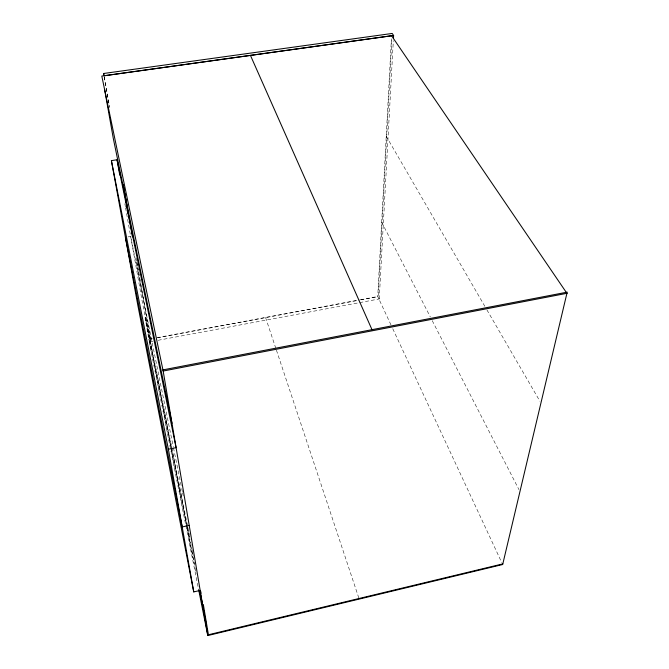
<?xml version="1.0" encoding="UTF-8"?>
<svg xmlns="http://www.w3.org/2000/svg" width="669" height="669" viewBox="0 0 669 669"><rect width="100%" height="100%" fill="white"/><g stroke="black" fill="none" stroke-linecap="round" stroke-linejoin="round"><path stroke-width="0.5" stroke-dasharray="3.35 2.51" d="M390.98 324.925L377.742 296.509L391.398 38.844M158.06 340.295L379.231 298.951L378.152 296.635L391.875 39.688M379.231 298.951L393.33 40.7M186.718 526.428L151.478 350.431L150.918 350.539L145.114 317.892L145.7 317.783L190.172 539.013M138.458 271.43L150.893 341.633L152.933 341.249M151.729 338.648L148.652 339.225L198.718 590.033M156.855 337.694L359.378 299.929M360.399 299.745L377.742 296.509M150.383 339.108L152.432 338.731M157.566 337.77L356.61 300.657M360.716 299.888L378.152 296.635M128.038 236.91L130.672 236.466L173.279 446.775M386.239 136.259L484.816 306.26M486.915 309.872L539.883 401.199M381.681 222.2L430.318 316.939M432.224 320.652L519.002 489.7M392.753 328.713L501.783 562.629M265.543 317.432L276.096 349.168M276.422 350.155L359.186 599.081M173.488 447.795L181.558 487.609M181.759 488.629L182.378 491.698M182.587 492.719L183.206 495.779M171.398 447.043L142.614 303.667L125.58 207.833M171.599 448.063L186.818 523.852M187.019 524.872L191.543 547.401M191.752 548.429L192.363 551.499M192.572 552.527L193.19 555.596M145.114 317.892L171.389 449.024M171.599 450.045L186.994 526.879M187.195 527.908L194.386 563.758M186.919 527.456L196.142 573.5M145.7 317.783L151.478 350.431M124.852 203.744L125.396 206.813M104.239 76.818L109.666 107.609M136.969 262.599L137.513 265.677M137.689 266.705L150.893 341.633M104.121 76.575L109.356 106.312M136.108 258.092L136.643 261.169M136.827 262.198L138.274 270.401"/><path stroke-width="1" d="M393.439 38.618L393.615 35.499L392.21 33.45L103.578 73.498L103.938 75.547M207.691 634.948L502.82 563.883M193.751 591.914L168.371 449.242L176.098 447.645L117.042 159.766L111.397 160.635L137.689 304.554L193.751 591.914L200.173 590.418M189.21 525.382L182.194 526.929L125.412 237.353M393.615 35.499L104.063 75.789L103.578 73.498M250.432 55.376L372.048 329.792M171.983 423.276L113.278 138.332L104.615 89.562M200.675 591.245L201.085 593.294M199.722 590.401L202.59 604.743L203.351 604.559L208.435 634.898L207.708 635.065L162.977 369.873L567.195 292.144L502.67 564.519L207.791 635.55L198.718 590.008M199.621 590.894L204.948 617.495M205.358 619.544L205.768 621.593M111.397 160.635L168.371 449.242M117.042 159.766L119.768 175.111M123.23 184.594L132.445 236.935M123.096 184.259L128.331 213.996M566.919 293.315L163.169 371.036L101.805 76.057L391.566 35.741L566.919 293.315"/></g></svg>
